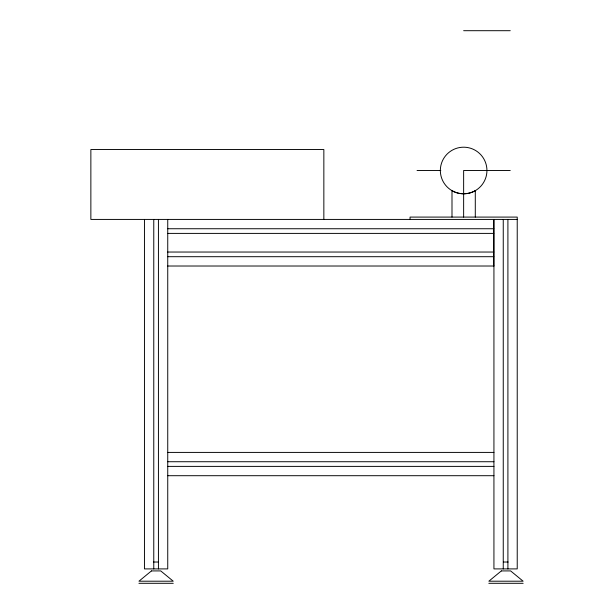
<?xml version="1.0" encoding="UTF-8"?>
<svg xmlns="http://www.w3.org/2000/svg" width="614" height="614" viewBox="0 0 614 614"><rect width="100%" height="100%" fill="white"/><g stroke="black" fill="none" stroke-linecap="round" stroke-linejoin="round"><path stroke-width="0.92" d="M475.259 190.693C468.467 194.776 458.842 194.807 452.004 190.678M463.639 30.7L510.242 30.7M417.044 170.492L440.821 170.492M510.242 170.492L463.639 170.492L463.639 217.087M517.226 219.421L90.864 219.421L90.864 149.524L323.847 149.524L323.847 219.421M167.745 228.738L493.771 228.738M167.745 233.397L493.771 233.397M167.745 252.039L493.771 252.039M167.745 256.698L493.771 256.698M167.745 266.016L493.932 266.016M167.745 452.411L493.932 452.411M167.745 461.728L493.932 461.728M167.745 466.387L493.932 466.387M167.745 475.704L493.932 475.704M153.584 562.025L158.612 562.025M503.472 562.025L508.1 562.025M138.941 583.3L173.248 583.3M488.836 583.3L523.136 583.3M507.908 219.421L507.908 568.902M503.25 219.421L503.25 568.902M493.932 219.421L493.932 568.902L517.226 568.902L517.226 217.087L410.052 217.087L410.052 219.421M493.771 219.421L493.771 266.016M475.29 190.67L475.29 217.087M451.996 190.67A23.301 23.301 0 0 0 486.94 170.492A23.301 23.301 0 0 0 451.996 150.315A23.301 23.301 0 0 0 451.996 190.67L451.996 217.087M167.745 219.421L167.745 568.902L144.451 568.902L144.451 219.421M158.427 219.421L158.427 568.902M153.769 219.421L153.769 568.902M151.451 570.92L138.941 581.205L173.248 581.205L160.745 570.92L151.451 570.92M501.339 570.92L488.836 581.205L523.136 581.205L510.633 570.92L501.339 570.92"/></g></svg>
